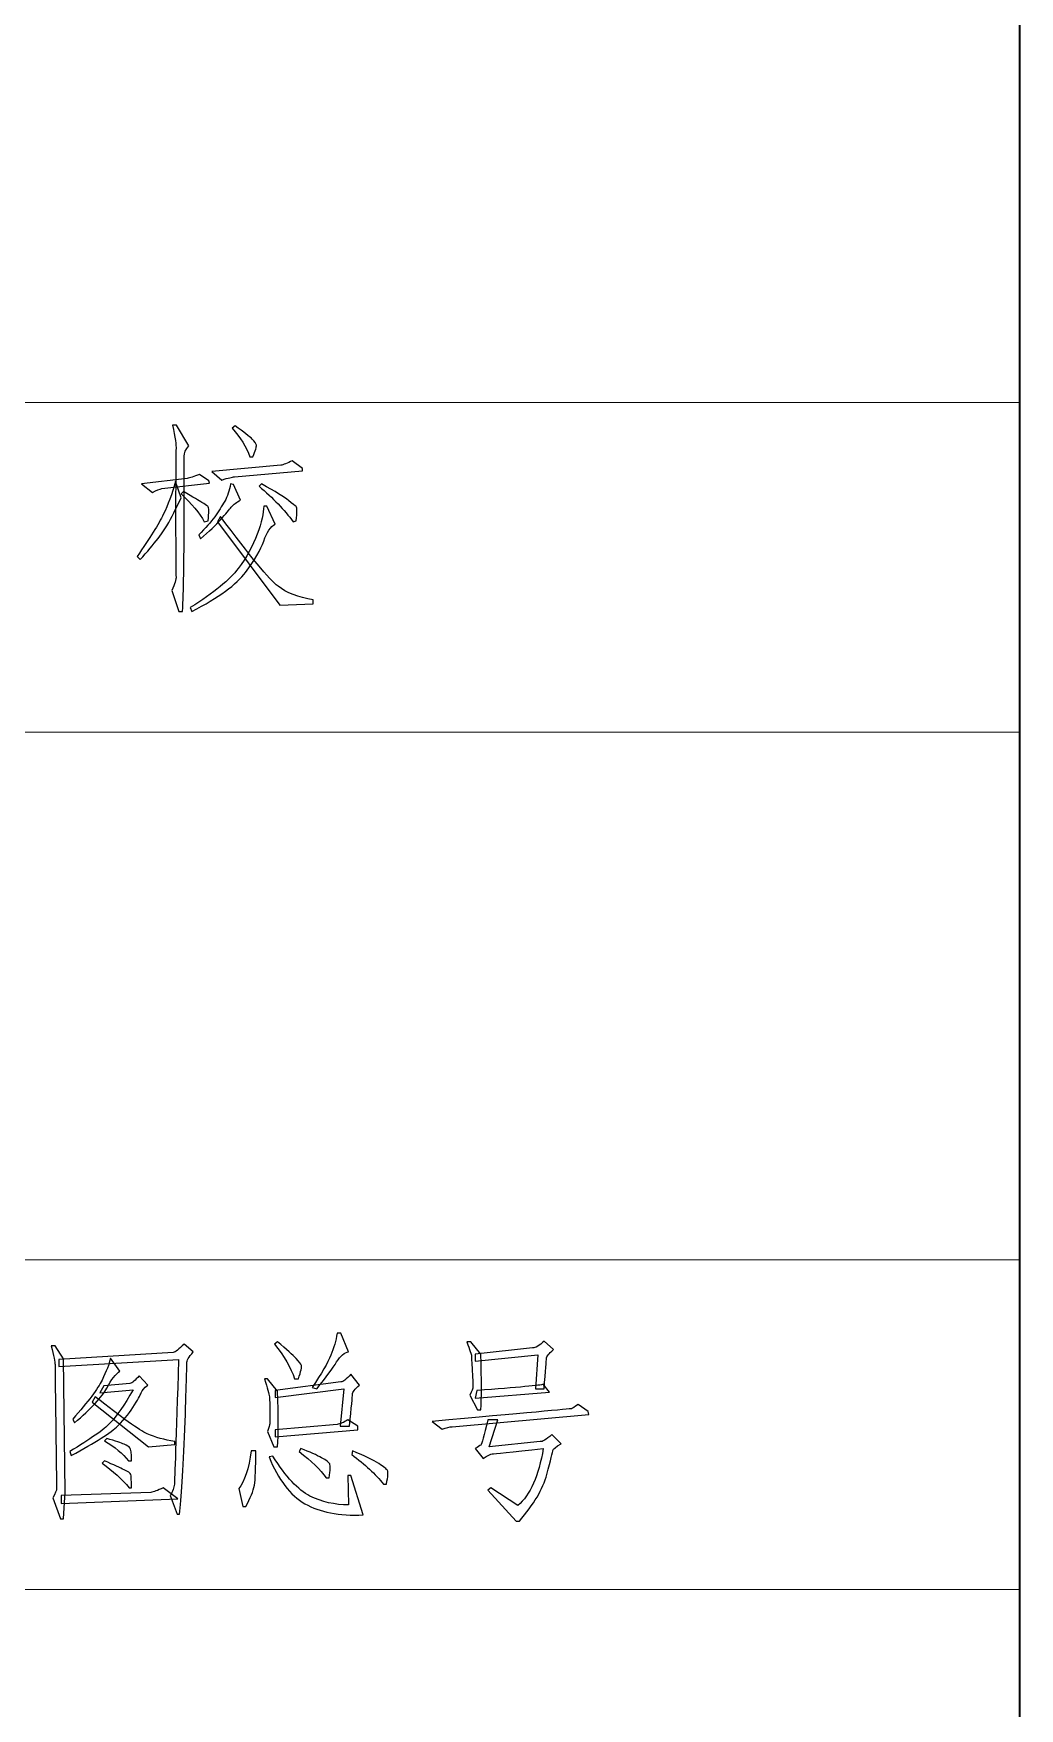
# Model space of a CAD drawing. Header units: millimetres. Extents: x 958 to 3026, y 447 to 1692.
# Drawn here: x 1007.8 to 1070.5, y 657.6 to 764.1 of the extents above; entities that cross this region are included whole.
import ezdxf

# ---------------------------------------------------------------- set-up
doc = ezdxf.new("R2010")
doc.units = ezdxf.units.MM
doc.layers.add('layer 1', color=7, linetype='Continuous')

msp = doc.modelspace()

# ---------------------------------------------------------------- linework, layer by layer
at = {"layer": 'layer 1', "lineweight": 35}
msp.add_open_spline([(1070.528, 1671.519), (1070.528, 1671.519), (1070.528, 468.048), (1070.528, 468.048)], degree=3, dxfattribs=at)
at = {"layer": 'layer 1', "color": 1, "lineweight": 9}
for points in [[(1070.528, 740.611), (1070.528, 740.611), (958.076, 740.611), (958.076, 740.611)], [(1070.528, 740.611), (1070.528, 740.611), (1070.528, 740.611), (1070.528, 740.611)], [(1070.528, 719.644), (1070.528, 719.644), (958.076, 719.644), (958.076, 719.644)], [(1070.528, 719.644), (1070.528, 719.644), (1070.528, 719.644), (1070.528, 719.644)], [(1070.528, 686.098), (1070.528, 686.098), (958.076, 686.098), (958.076, 686.098)], [(1070.528, 686.098), (1070.528, 686.098), (1070.528, 686.098), (1070.528, 686.098)], [(1070.528, 665.132), (1070.528, 665.132), (958.076, 665.132), (958.076, 665.132)], [(1070.528, 665.132), (1070.528, 665.132), (1070.528, 665.132), (1070.528, 665.132)]]:
    msp.add_open_spline(points, degree=3, dxfattribs=at)
at = {"layer": 'layer 1', "color": 1}
for points, knots in [([(1017.693, 737.844), (1017.496, 737.614), (1017.397, 737.402), (1017.397, 737.205), (1017.397, 737.205), (1017.397, 737.008), (1017.397, 735.624), (1017.397, 733.054), (1017.397, 733.054), (1017.397, 730.481), (1017.363, 728.573), (1017.298, 727.328), (1017.298, 727.328), (1017.298, 727.328), (1017.053, 727.328), (1017.053, 727.328), (1017.053, 727.328), (1017.053, 727.328), (1016.611, 728.655), (1016.611, 728.655), (1016.611, 728.655), (1016.808, 729.08), (1016.898, 729.376), (1016.881, 729.54), (1016.881, 729.54), (1016.864, 729.703), (1016.856, 731.039), (1016.856, 733.544), (1016.856, 733.544), (1016.856, 736.05), (1016.864, 737.419), (1016.881, 737.647), (1016.881, 737.647), (1016.898, 737.876), (1016.825, 738.385), (1016.659, 739.172), (1016.659, 739.172), (1016.659, 739.172), (1016.906, 739.172), (1016.906, 739.172), (1016.906, 739.172), (1016.906, 739.172), (1017.693, 737.844), (1017.693, 737.844)], [0, 0, 0, 0, 0.0909091, 0.0909091, 0.0909091, 0.0909091, 0.1818182, 0.1818182, 0.1818182, 0.1818182, 0.2727273, 0.2727273, 0.2727273, 0.2727273, 0.3636364, 0.3636364, 0.3636364, 0.3636364, 0.4545455, 0.4545455, 0.4545455, 0.4545455, 0.5454545, 0.5454545, 0.5454545, 0.5454545, 0.6363636, 0.6363636, 0.6363636, 0.6363636, 0.7272727, 0.7272727, 0.7272727, 0.7272727, 0.8181818, 0.8181818, 0.8181818, 0.8181818, 0.9090909, 0.9090909, 0.9090909, 0.9090909, 1, 1, 1, 1]), ([(1021.573, 737.157), (1021.345, 737.777), (1020.968, 738.385), (1020.443, 738.975), (1020.443, 738.975), (1020.443, 738.975), (1020.641, 739.121), (1020.641, 739.121), (1020.641, 739.121), (1021.196, 738.729), (1021.557, 738.45), (1021.72, 738.287), (1021.72, 738.287), (1021.886, 738.123), (1021.976, 737.991), (1021.991, 737.893), (1021.991, 737.893), (1022.007, 737.794), (1021.934, 737.549), (1021.771, 737.157), (1021.771, 737.157), (1021.771, 737.157), (1021.573, 737.157), (1021.573, 737.157)], [0, 0, 0, 0, 0.1666667, 0.1666667, 0.1666667, 0.1666667, 0.3333333, 0.3333333, 0.3333333, 0.3333333, 0.5, 0.5, 0.5, 0.5, 0.6666667, 0.6666667, 0.6666667, 0.6666667, 0.8333333, 0.8333333, 0.8333333, 0.8333333, 1, 1, 1, 1]), ([(1017.594, 735.779), (1017.758, 735.813), (1018.02, 735.895), (1018.38, 736.027), (1018.38, 736.027), (1018.38, 736.027), (1018.969, 735.632), (1018.969, 735.632), (1018.969, 735.632), (1018.969, 735.632), (1019.018, 735.486), (1019.018, 735.486), (1019.018, 735.486), (1019.018, 735.486), (1015.971, 735.142), (1015.971, 735.142), (1015.971, 735.142), (1015.841, 735.108), (1015.644, 735.027), (1015.382, 734.894), (1015.382, 734.894), (1015.382, 734.894), (1014.694, 735.435), (1014.694, 735.435), (1014.694, 735.435), (1014.694, 735.435), (1017.594, 735.779), (1017.594, 735.779)], [0, 0, 0, 0, 0.1428571, 0.1428571, 0.1428571, 0.1428571, 0.2857143, 0.2857143, 0.2857143, 0.2857143, 0.4285714, 0.4285714, 0.4285714, 0.4285714, 0.5714286, 0.5714286, 0.5714286, 0.5714286, 0.7142857, 0.7142857, 0.7142857, 0.7142857, 0.8571429, 0.8571429, 0.8571429, 0.8571429, 1, 1, 1, 1]), ([(1024.276, 736.909), (1024.276, 736.909), (1024.916, 736.419), (1024.916, 736.419), (1024.916, 736.419), (1024.916, 736.419), (1024.916, 736.272), (1024.916, 736.272), (1024.916, 736.272), (1024.916, 736.272), (1020.59, 735.878), (1020.59, 735.878), (1020.59, 735.878), (1020.46, 735.878), (1020.198, 735.813), (1019.804, 735.681), (1019.804, 735.681), (1019.804, 735.681), (1019.167, 736.222), (1019.167, 736.222), (1019.167, 736.222), (1019.167, 736.222), (1023.54, 736.616), (1023.54, 736.616), (1023.54, 736.616), (1023.704, 736.647), (1023.949, 736.746), (1024.276, 736.909)], [0, 0, 0, 0, 0.1428571, 0.1428571, 0.1428571, 0.1428571, 0.2857143, 0.2857143, 0.2857143, 0.2857143, 0.4285714, 0.4285714, 0.4285714, 0.4285714, 0.5714286, 0.5714286, 0.5714286, 0.5714286, 0.7142857, 0.7142857, 0.7142857, 0.7142857, 0.8571429, 0.8571429, 0.8571429, 0.8571429, 1, 1, 1, 1]), ([(1014.596, 730.619), (1014.596, 730.619), (1014.399, 730.816), (1014.399, 730.816), (1014.399, 730.816), (1015.219, 731.997), (1015.776, 732.888), (1016.07, 733.494), (1016.07, 733.494), (1016.365, 734.102), (1016.628, 734.798), (1016.856, 735.584), (1016.856, 735.584), (1016.856, 735.584), (1017.2, 734.551), (1017.2, 734.551), (1017.2, 734.551), (1016.971, 734.06), (1016.709, 733.536), (1016.414, 732.978), (1016.414, 732.978), (1016.12, 732.423), (1015.514, 731.636), (1014.596, 730.619)], [0, 0, 0, 0, 0.1666667, 0.1666667, 0.1666667, 0.1666667, 0.3333333, 0.3333333, 0.3333333, 0.3333333, 0.5, 0.5, 0.5, 0.5, 0.6666667, 0.6666667, 0.6666667, 0.6666667, 0.8333333, 0.8333333, 0.8333333, 0.8333333, 1, 1, 1, 1]), ([(1018.674, 733.028), (1018.38, 733.584), (1017.888, 734.175), (1017.2, 734.798), (1017.2, 734.798), (1017.2, 734.798), (1017.349, 734.945), (1017.349, 734.945), (1017.349, 734.945), (1017.969, 734.584), (1018.364, 734.356), (1018.527, 734.257), (1018.527, 734.257), (1018.691, 734.159), (1018.814, 734.077), (1018.896, 734.012), (1018.896, 734.012), (1018.978, 733.945), (1018.986, 733.634), (1018.921, 733.077), (1018.921, 733.077), (1018.921, 733.077), (1018.674, 733.028), (1018.674, 733.028)], [0, 0, 0, 0, 0.1666667, 0.1666667, 0.1666667, 0.1666667, 0.3333333, 0.3333333, 0.3333333, 0.3333333, 0.5, 0.5, 0.5, 0.5, 0.6666667, 0.6666667, 0.6666667, 0.6666667, 0.8333333, 0.8333333, 0.8333333, 0.8333333, 1, 1, 1, 1]), ([(1020.984, 734.404), (1020.722, 734.274), (1020.525, 734.125), (1020.395, 733.961), (1020.395, 733.961), (1020.263, 733.798), (1020.043, 733.536), (1019.731, 733.175), (1019.731, 733.175), (1019.42, 732.815), (1018.986, 732.406), (1018.429, 731.947), (1018.429, 731.947), (1018.429, 731.947), (1018.33, 732.192), (1018.33, 732.192), (1018.33, 732.192), (1018.756, 732.62), (1019.093, 733.003), (1019.339, 733.347), (1019.339, 733.347), (1019.584, 733.691), (1019.795, 734.018), (1019.976, 734.33), (1019.976, 734.33), (1020.156, 734.641), (1020.28, 735.01), (1020.345, 735.435), (1020.345, 735.435), (1020.345, 735.435), (1020.542, 735.387), (1020.542, 735.387), (1020.542, 735.387), (1020.542, 735.387), (1020.984, 734.404), (1020.984, 734.404)], [0, 0, 0, 0, 0.1111111, 0.1111111, 0.1111111, 0.1111111, 0.2222222, 0.2222222, 0.2222222, 0.2222222, 0.3333333, 0.3333333, 0.3333333, 0.3333333, 0.4444444, 0.4444444, 0.4444444, 0.4444444, 0.5555556, 0.5555556, 0.5555556, 0.5555556, 0.6666667, 0.6666667, 0.6666667, 0.6666667, 0.7777778, 0.7777778, 0.7777778, 0.7777778, 0.8888889, 0.8888889, 0.8888889, 0.8888889, 1, 1, 1, 1]), ([(1022.312, 735.435), (1023.196, 734.945), (1023.769, 734.593), (1024.031, 734.379), (1024.031, 734.379), (1024.293, 734.167), (1024.456, 734.035), (1024.521, 733.987), (1024.521, 733.987), (1024.589, 733.936), (1024.589, 733.634), (1024.521, 733.077), (1024.521, 733.077), (1024.521, 733.077), (1024.326, 733.028), (1024.326, 733.028), (1024.326, 733.028), (1023.769, 733.781), (1023.047, 734.536), (1022.163, 735.289), (1022.163, 735.289), (1022.163, 735.289), (1022.312, 735.435), (1022.312, 735.435)], [0, 0, 0, 0, 0.1666667, 0.1666667, 0.1666667, 0.1666667, 0.3333333, 0.3333333, 0.3333333, 0.3333333, 0.5, 0.5, 0.5, 0.5, 0.6666667, 0.6666667, 0.6666667, 0.6666667, 0.8333333, 0.8333333, 0.8333333, 0.8333333, 1, 1, 1, 1]), ([(1021.303, 729.81), (1020.731, 729.038), (1019.592, 728.212), (1017.888, 727.328), (1017.888, 727.328), (1017.888, 727.328), (1017.789, 727.573), (1017.789, 727.573), (1017.789, 727.573), (1019.297, 728.523), (1020.313, 729.351), (1020.838, 730.055), (1020.838, 730.055), (1021.362, 730.76), (1021.762, 731.487), (1022.041, 732.242), (1022.041, 732.242), (1022.32, 732.995), (1022.458, 733.584), (1022.458, 734.012), (1022.458, 734.012), (1022.458, 734.012), (1022.655, 734.012), (1022.655, 734.012), (1022.655, 734.012), (1022.655, 734.012), (1023.196, 732.882), (1023.196, 732.882), (1023.196, 732.882), (1022.901, 732.716), (1022.655, 732.358), (1022.458, 731.8), (1022.458, 731.8), (1022.261, 731.242), (1021.878, 730.58), (1021.303, 729.81)], [0, 0, 0, 0, 0.1111111, 0.1111111, 0.1111111, 0.1111111, 0.2222222, 0.2222222, 0.2222222, 0.2222222, 0.3333333, 0.3333333, 0.3333333, 0.3333333, 0.4444444, 0.4444444, 0.4444444, 0.4444444, 0.5555556, 0.5555556, 0.5555556, 0.5555556, 0.6666667, 0.6666667, 0.6666667, 0.6666667, 0.7777778, 0.7777778, 0.7777778, 0.7777778, 0.8888889, 0.8888889, 0.8888889, 0.8888889, 1, 1, 1, 1]), ([(1019.708, 733.372), (1021.607, 730.816), (1022.827, 729.334), (1023.368, 728.925), (1023.368, 728.925), (1023.907, 728.514), (1024.653, 728.229), (1025.603, 728.066), (1025.603, 728.066), (1025.603, 728.066), (1025.603, 727.818), (1025.603, 727.818), (1025.603, 727.818), (1025.603, 727.818), (1023.49, 727.722), (1023.49, 727.722), (1023.49, 727.722), (1023.49, 727.722), (1019.51, 733.028), (1019.51, 733.028), (1019.51, 733.028), (1019.51, 733.028), (1019.708, 733.372), (1019.708, 733.372)], [0, 0, 0, 0, 0.1666667, 0.1666667, 0.1666667, 0.1666667, 0.3333333, 0.3333333, 0.3333333, 0.3333333, 0.5, 0.5, 0.5, 0.5, 0.6666667, 0.6666667, 0.6666667, 0.6666667, 0.8333333, 0.8333333, 0.8333333, 0.8333333, 1, 1, 1, 1]), ([(1009.821, 671.356), (1009.821, 671.356), (1009.725, 669.637), (1009.725, 669.637), (1009.725, 669.637), (1009.725, 669.637), (1009.528, 669.637), (1009.528, 669.637), (1009.528, 669.637), (1009.528, 669.637), (1009.035, 670.964), (1009.035, 670.964), (1009.035, 670.964), (1009.201, 671.26), (1009.283, 671.446), (1009.283, 671.528), (1009.283, 671.528), (1009.283, 671.61), (1009.266, 672.914), (1009.232, 675.436), (1009.232, 675.436), (1009.201, 677.958), (1009.184, 679.294), (1009.184, 679.441), (1009.184, 679.441), (1009.184, 679.587), (1009.102, 679.99), (1008.939, 680.644), (1008.939, 680.644), (1008.939, 680.644), (1009.184, 680.644), (1009.184, 680.644), (1009.184, 680.644), (1009.184, 680.644), (1009.725, 679.81), (1009.725, 679.81), (1009.725, 679.81), (1009.725, 679.81), (1009.821, 671.356), (1009.821, 671.356)], [0, 0, 0, 0, 0.1, 0.1, 0.1, 0.1, 0.2, 0.2, 0.2, 0.2, 0.3, 0.3, 0.3, 0.3, 0.4, 0.4, 0.4, 0.4, 0.5, 0.5, 0.5, 0.5, 0.6, 0.6, 0.6, 0.6, 0.7, 0.7, 0.7, 0.7, 0.8, 0.8, 0.8, 0.8, 0.9, 0.9, 0.9, 0.9, 1, 1, 1, 1]), ([(1017.438, 675.337), (1017.34, 672.683), (1017.227, 670.882), (1017.095, 669.932), (1017.095, 669.932), (1017.095, 669.932), (1016.948, 669.932), (1016.948, 669.932), (1016.948, 669.932), (1016.948, 669.932), (1016.505, 671.111), (1016.505, 671.111), (1016.505, 671.111), (1016.669, 671.373), (1016.759, 671.618), (1016.776, 671.849), (1016.776, 671.849), (1016.793, 672.077), (1016.883, 674.715), (1017.046, 679.759), (1017.046, 679.759), (1017.046, 679.759), (1009.429, 679.317), (1009.429, 679.317), (1009.429, 679.317), (1009.429, 679.317), (1009.429, 679.759), (1009.429, 679.759), (1009.429, 679.759), (1009.429, 679.759), (1016.703, 680.202), (1016.703, 680.202), (1016.703, 680.202), (1016.833, 680.235), (1017.063, 680.416), (1017.39, 680.743), (1017.39, 680.743), (1017.39, 680.743), (1017.979, 680.252), (1017.979, 680.252), (1017.979, 680.252), (1017.684, 679.923), (1017.545, 679.686), (1017.562, 679.539), (1017.562, 679.539), (1017.579, 679.39), (1017.537, 677.99), (1017.438, 675.337)], [0, 0, 0, 0, 0.0833333, 0.0833333, 0.0833333, 0.0833333, 0.1666667, 0.1666667, 0.1666667, 0.1666667, 0.25, 0.25, 0.25, 0.25, 0.3333333, 0.3333333, 0.3333333, 0.3333333, 0.4166667, 0.4166667, 0.4166667, 0.4166667, 0.5, 0.5, 0.5, 0.5, 0.5833333, 0.5833333, 0.5833333, 0.5833333, 0.6666667, 0.6666667, 0.6666667, 0.6666667, 0.75, 0.75, 0.75, 0.75, 0.8333333, 0.8333333, 0.8333333, 0.8333333, 0.9166667, 0.9166667, 0.9166667, 0.9166667, 1, 1, 1, 1]), ([(1023.139, 680.743), (1023.139, 680.743), (1023.336, 680.889), (1023.336, 680.889), (1023.336, 680.889), (1023.925, 680.399), (1024.317, 680.046), (1024.515, 679.833), (1024.515, 679.833), (1024.712, 679.621), (1024.827, 679.472), (1024.858, 679.39), (1024.858, 679.39), (1024.892, 679.308), (1024.827, 679.023), (1024.664, 678.531), (1024.664, 678.531), (1024.664, 678.531), (1024.416, 678.531), (1024.416, 678.531), (1024.416, 678.531), (1024.188, 679.252), (1023.762, 679.99), (1023.139, 680.743)], [0, 0, 0, 0, 0.1666667, 0.1666667, 0.1666667, 0.1666667, 0.3333333, 0.3333333, 0.3333333, 0.3333333, 0.5, 0.5, 0.5, 0.5, 0.6666667, 0.6666667, 0.6666667, 0.6666667, 0.8333333, 0.8333333, 0.8333333, 0.8333333, 1, 1, 1, 1]), ([(1027.096, 679.612), (1026.848, 679.218), (1026.431, 678.646), (1025.842, 677.893), (1025.842, 677.893), (1025.842, 677.893), (1025.546, 677.99), (1025.546, 677.99), (1025.546, 677.99), (1026.137, 678.874), (1026.529, 679.556), (1026.727, 680.03), (1026.727, 680.03), (1026.924, 680.506), (1027.054, 680.971), (1027.119, 681.43), (1027.119, 681.43), (1027.119, 681.43), (1027.366, 681.43), (1027.366, 681.43), (1027.366, 681.43), (1027.366, 681.43), (1027.857, 680.252), (1027.857, 680.252), (1027.857, 680.252), (1027.595, 680.218), (1027.341, 680.004), (1027.096, 679.612)], [0, 0, 0, 0, 0.1428571, 0.1428571, 0.1428571, 0.1428571, 0.2857143, 0.2857143, 0.2857143, 0.2857143, 0.4285714, 0.4285714, 0.4285714, 0.4285714, 0.5714286, 0.5714286, 0.5714286, 0.5714286, 0.7142857, 0.7142857, 0.7142857, 0.7142857, 0.8571429, 0.8571429, 0.8571429, 0.8571429, 1, 1, 1, 1]), ([(1036.26, 676.566), (1036.26, 676.566), (1036.063, 676.566), (1036.063, 676.566), (1036.063, 676.566), (1036.063, 676.566), (1035.572, 677.499), (1035.572, 677.499), (1035.572, 677.499), (1035.702, 677.761), (1035.767, 677.933), (1035.767, 678.015), (1035.767, 678.015), (1035.767, 678.097), (1035.753, 678.432), (1035.719, 679.023), (1035.719, 679.023), (1035.685, 679.612), (1035.671, 679.94), (1035.671, 680.004), (1035.671, 680.004), (1035.671, 680.072), (1035.572, 680.365), (1035.375, 680.889), (1035.375, 680.889), (1035.375, 680.889), (1035.621, 680.889), (1035.621, 680.889), (1035.621, 680.889), (1035.621, 680.889), (1036.26, 680.103), (1036.26, 680.103), (1036.26, 680.103), (1036.325, 678.466), (1036.325, 677.287), (1036.26, 676.566)], [0, 0, 0, 0, 0.1111111, 0.1111111, 0.1111111, 0.1111111, 0.2222222, 0.2222222, 0.2222222, 0.2222222, 0.3333333, 0.3333333, 0.3333333, 0.3333333, 0.4444444, 0.4444444, 0.4444444, 0.4444444, 0.5555556, 0.5555556, 0.5555556, 0.5555556, 0.6666667, 0.6666667, 0.6666667, 0.6666667, 0.7777778, 0.7777778, 0.7777778, 0.7777778, 0.8888889, 0.8888889, 0.8888889, 0.8888889, 1, 1, 1, 1]), ([(1035.916, 680.103), (1035.916, 680.103), (1039.552, 680.497), (1039.552, 680.497), (1039.552, 680.497), (1039.749, 680.497), (1039.994, 680.644), (1040.29, 680.94), (1040.29, 680.94), (1040.29, 680.94), (1040.879, 680.399), (1040.879, 680.399), (1040.879, 680.399), (1040.583, 680.137), (1040.437, 679.948), (1040.437, 679.833), (1040.437, 679.833), (1040.437, 679.719), (1040.388, 679.072), (1040.29, 677.893), (1040.29, 677.893), (1040.29, 677.893), (1039.749, 677.893), (1039.749, 677.893), (1039.749, 677.893), (1039.749, 677.893), (1039.896, 680.055), (1039.896, 680.055), (1039.896, 680.055), (1039.896, 680.055), (1035.916, 679.661), (1035.916, 679.661), (1035.916, 679.661), (1035.916, 679.661), (1035.916, 680.103), (1035.916, 680.103)], [0, 0, 0, 0, 0.1111111, 0.1111111, 0.1111111, 0.1111111, 0.2222222, 0.2222222, 0.2222222, 0.2222222, 0.3333333, 0.3333333, 0.3333333, 0.3333333, 0.4444444, 0.4444444, 0.4444444, 0.4444444, 0.5555556, 0.5555556, 0.5555556, 0.5555556, 0.6666667, 0.6666667, 0.6666667, 0.6666667, 0.7777778, 0.7777778, 0.7777778, 0.7777778, 0.8888889, 0.8888889, 0.8888889, 0.8888889, 1, 1, 1, 1]), ([(1010.413, 675.729), (1010.413, 675.729), (1010.314, 675.977), (1010.314, 675.977), (1010.314, 675.977), (1011.297, 677.09), (1011.918, 677.916), (1012.18, 678.457), (1012.18, 678.457), (1012.442, 678.998), (1012.622, 679.466), (1012.721, 679.858), (1012.721, 679.858), (1012.721, 679.858), (1013.31, 679.023), (1013.31, 679.023), (1013.31, 679.023), (1013.048, 678.86), (1012.771, 678.499), (1012.476, 677.941), (1012.476, 677.941), (1012.18, 677.384), (1011.492, 676.648), (1010.413, 675.729)], [0, 0, 0, 0, 0.1666667, 0.1666667, 0.1666667, 0.1666667, 0.3333333, 0.3333333, 0.3333333, 0.3333333, 0.5, 0.5, 0.5, 0.5, 0.6666667, 0.6666667, 0.6666667, 0.6666667, 0.8333333, 0.8333333, 0.8333333, 0.8333333, 1, 1, 1, 1]), ([(1013.189, 675.558), (1012.746, 675.115), (1011.754, 674.486), (1010.216, 673.666), (1010.216, 673.666), (1010.216, 673.666), (1010.117, 673.912), (1010.117, 673.912), (1010.117, 673.912), (1011.427, 674.698), (1012.287, 675.304), (1012.696, 675.729), (1012.696, 675.729), (1013.107, 676.155), (1013.589, 676.86), (1014.147, 677.843), (1014.147, 677.843), (1014.147, 677.843), (1012.033, 677.646), (1012.033, 677.646), (1012.033, 677.646), (1012.033, 677.646), (1012.279, 678.088), (1012.279, 678.088), (1012.279, 678.088), (1012.279, 678.088), (1013.95, 678.237), (1013.95, 678.237), (1013.95, 678.237), (1014.082, 678.268), (1014.277, 678.432), (1014.539, 678.728), (1014.539, 678.728), (1014.539, 678.728), (1015.08, 678.139), (1015.08, 678.139), (1015.08, 678.139), (1014.851, 677.941), (1014.719, 677.795), (1014.688, 677.696), (1014.688, 677.696), (1014.654, 677.598), (1014.507, 677.327), (1014.245, 676.885), (1014.245, 676.885), (1013.983, 676.442), (1013.631, 676), (1013.189, 675.558)], [0, 0, 0, 0, 0.0833333, 0.0833333, 0.0833333, 0.0833333, 0.1666667, 0.1666667, 0.1666667, 0.1666667, 0.25, 0.25, 0.25, 0.25, 0.3333333, 0.3333333, 0.3333333, 0.3333333, 0.4166667, 0.4166667, 0.4166667, 0.4166667, 0.5, 0.5, 0.5, 0.5, 0.5833333, 0.5833333, 0.5833333, 0.5833333, 0.6666667, 0.6666667, 0.6666667, 0.6666667, 0.75, 0.75, 0.75, 0.75, 0.8333333, 0.8333333, 0.8333333, 0.8333333, 0.9166667, 0.9166667, 0.9166667, 0.9166667, 1, 1, 1, 1]), ([(1022.697, 675.191), (1022.795, 675.453), (1022.844, 675.616), (1022.844, 675.681), (1022.844, 675.681), (1022.844, 675.746), (1022.844, 676.008), (1022.844, 676.468), (1022.844, 676.468), (1022.844, 676.927), (1022.835, 677.237), (1022.821, 677.4), (1022.821, 677.4), (1022.804, 677.564), (1022.697, 677.941), (1022.5, 678.531), (1022.5, 678.531), (1022.5, 678.531), (1022.697, 678.531), (1022.697, 678.531), (1022.697, 678.531), (1022.697, 678.531), (1023.336, 677.744), (1023.336, 677.744), (1023.336, 677.744), (1023.401, 676.172), (1023.401, 674.994), (1023.336, 674.207), (1023.336, 674.207), (1023.336, 674.207), (1023.091, 674.207), (1023.091, 674.207), (1023.091, 674.207), (1023.091, 674.207), (1022.697, 675.191), (1022.697, 675.191)], [0, 0, 0, 0, 0.1111111, 0.1111111, 0.1111111, 0.1111111, 0.2222222, 0.2222222, 0.2222222, 0.2222222, 0.3333333, 0.3333333, 0.3333333, 0.3333333, 0.4444444, 0.4444444, 0.4444444, 0.4444444, 0.5555556, 0.5555556, 0.5555556, 0.5555556, 0.6666667, 0.6666667, 0.6666667, 0.6666667, 0.7777778, 0.7777778, 0.7777778, 0.7777778, 0.8888889, 0.8888889, 0.8888889, 0.8888889, 1, 1, 1, 1]), ([(1023.187, 677.795), (1023.187, 677.795), (1027.366, 678.336), (1027.366, 678.336), (1027.366, 678.336), (1027.496, 678.336), (1027.71, 678.499), (1028.003, 678.826), (1028.003, 678.826), (1028.003, 678.826), (1028.544, 678.139), (1028.544, 678.139), (1028.544, 678.139), (1028.249, 677.876), (1028.102, 677.679), (1028.102, 677.549), (1028.102, 677.549), (1028.102, 677.417), (1028.037, 676.746), (1027.905, 675.535), (1027.905, 675.535), (1027.905, 675.535), (1027.316, 675.535), (1027.316, 675.535), (1027.316, 675.535), (1027.316, 675.535), (1027.561, 677.893), (1027.561, 677.893), (1027.561, 677.893), (1027.561, 677.893), (1023.187, 677.352), (1023.187, 677.352), (1023.187, 677.352), (1023.187, 677.352), (1023.187, 677.795), (1023.187, 677.795)], [0, 0, 0, 0, 0.1111111, 0.1111111, 0.1111111, 0.1111111, 0.2222222, 0.2222222, 0.2222222, 0.2222222, 0.3333333, 0.3333333, 0.3333333, 0.3333333, 0.4444444, 0.4444444, 0.4444444, 0.4444444, 0.5555556, 0.5555556, 0.5555556, 0.5555556, 0.6666667, 0.6666667, 0.6666667, 0.6666667, 0.7777778, 0.7777778, 0.7777778, 0.7777778, 0.8888889, 0.8888889, 0.8888889, 0.8888889, 1, 1, 1, 1]), ([(1011.543, 677.057), (1011.543, 677.057), (1011.738, 677.4), (1011.738, 677.4), (1011.738, 677.4), (1013.442, 676.059), (1014.547, 675.272), (1015.055, 675.042), (1015.055, 675.042), (1015.564, 674.813), (1016.145, 674.65), (1016.801, 674.551), (1016.801, 674.551), (1016.801, 674.551), (1016.801, 674.354), (1016.801, 674.354), (1016.801, 674.354), (1016.801, 674.354), (1015.13, 674.207), (1015.13, 674.207), (1015.13, 674.207), (1015.13, 674.207), (1011.543, 677.057), (1011.543, 677.057)], [0, 0, 0, 0, 0.1666667, 0.1666667, 0.1666667, 0.1666667, 0.3333333, 0.3333333, 0.3333333, 0.3333333, 0.5, 0.5, 0.5, 0.5, 0.6666667, 0.6666667, 0.6666667, 0.6666667, 0.8333333, 0.8333333, 0.8333333, 0.8333333, 1, 1, 1, 1]), ([(1040.634, 677.696), (1040.634, 677.696), (1035.916, 677.302), (1035.916, 677.302), (1035.916, 677.302), (1035.916, 677.302), (1036.015, 677.795), (1036.015, 677.795), (1036.015, 677.795), (1038.667, 677.99), (1040.076, 678.122), (1040.239, 678.187), (1040.239, 678.187), (1040.239, 678.187), (1040.634, 677.696), (1040.634, 677.696)], [0, 0, 0, 0, 0.25, 0.25, 0.25, 0.25, 0.5, 0.5, 0.5, 0.5, 0.75, 0.75, 0.75, 0.75, 1, 1, 1, 1]), ([(1043.091, 676.468), (1043.091, 676.468), (1043.139, 676.27), (1043.139, 676.27), (1043.139, 676.27), (1043.139, 676.27), (1034.442, 675.484), (1034.442, 675.484), (1034.442, 675.484), (1034.277, 675.484), (1034.065, 675.436), (1033.803, 675.337), (1033.803, 675.337), (1033.803, 675.337), (1033.163, 675.828), (1033.163, 675.828), (1033.163, 675.828), (1039.028, 676.352), (1041.984, 676.623), (1042.034, 676.639), (1042.034, 676.639), (1042.082, 676.656), (1042.223, 676.746), (1042.451, 676.91), (1042.451, 676.91), (1042.451, 676.91), (1043.091, 676.468), (1043.091, 676.468)], [0, 0, 0, 0, 0.1428571, 0.1428571, 0.1428571, 0.1428571, 0.2857143, 0.2857143, 0.2857143, 0.2857143, 0.4285714, 0.4285714, 0.4285714, 0.4285714, 0.5714286, 0.5714286, 0.5714286, 0.5714286, 0.7142857, 0.7142857, 0.7142857, 0.7142857, 0.8571429, 0.8571429, 0.8571429, 0.8571429, 1, 1, 1, 1]), ([(1023.187, 675.287), (1023.187, 675.287), (1027.119, 675.631), (1027.119, 675.631), (1027.119, 675.631), (1027.316, 675.664), (1027.546, 675.763), (1027.809, 675.927), (1027.809, 675.927), (1027.809, 675.927), (1028.446, 675.535), (1028.446, 675.535), (1028.446, 675.535), (1028.446, 675.535), (1028.446, 675.287), (1028.446, 675.287), (1028.446, 675.287), (1028.446, 675.287), (1023.187, 674.845), (1023.187, 674.845), (1023.187, 674.845), (1023.187, 674.845), (1023.187, 675.287), (1023.187, 675.287)], [0, 0, 0, 0, 0.1666667, 0.1666667, 0.1666667, 0.1666667, 0.3333333, 0.3333333, 0.3333333, 0.3333333, 0.5, 0.5, 0.5, 0.5, 0.6666667, 0.6666667, 0.6666667, 0.6666667, 0.8333333, 0.8333333, 0.8333333, 0.8333333, 1, 1, 1, 1]), ([(1038.619, 670.473), (1039.405, 671.161), (1039.946, 672.373), (1040.239, 674.109), (1040.239, 674.109), (1038.176, 673.88), (1037.094, 673.765), (1036.996, 673.765), (1036.996, 673.765), (1036.897, 673.765), (1036.702, 673.666), (1036.407, 673.469), (1036.407, 673.469), (1036.407, 673.469), (1035.916, 674.109), (1035.916, 674.109), (1035.916, 674.109), (1036.08, 674.207), (1036.195, 674.281), (1036.26, 674.329), (1036.26, 674.329), (1036.325, 674.379), (1036.472, 674.912), (1036.702, 675.927), (1036.702, 675.927), (1036.702, 675.927), (1037.34, 675.927), (1037.34, 675.927), (1037.34, 675.927), (1037.34, 675.927), (1036.801, 674.207), (1036.801, 674.207), (1036.801, 674.207), (1036.801, 674.207), (1040.042, 674.551), (1040.042, 674.551), (1040.042, 674.551), (1040.174, 674.518), (1040.42, 674.667), (1040.78, 674.994), (1040.78, 674.994), (1040.78, 674.994), (1041.369, 674.404), (1041.369, 674.404), (1041.369, 674.404), (1041.042, 674.207), (1040.871, 674.067), (1040.854, 673.985), (1040.854, 673.985), (1040.837, 673.903), (1040.707, 673.396), (1040.462, 672.463), (1040.462, 672.463), (1040.214, 671.528), (1039.633, 670.538), (1038.717, 669.49), (1038.717, 669.49), (1038.717, 669.49), (1038.52, 669.49), (1038.52, 669.49), (1038.52, 669.49), (1038.52, 669.49), (1036.702, 671.454), (1036.702, 671.454), (1036.702, 671.454), (1036.702, 671.454), (1036.897, 671.603), (1036.897, 671.603), (1036.897, 671.603), (1036.897, 671.603), (1038.619, 670.473), (1038.619, 670.473)], [0, 0, 0, 0, 0.0555556, 0.0555556, 0.0555556, 0.0555556, 0.1111111, 0.1111111, 0.1111111, 0.1111111, 0.1666667, 0.1666667, 0.1666667, 0.1666667, 0.2222222, 0.2222222, 0.2222222, 0.2222222, 0.2777778, 0.2777778, 0.2777778, 0.2777778, 0.3333333, 0.3333333, 0.3333333, 0.3333333, 0.3888889, 0.3888889, 0.3888889, 0.3888889, 0.4444444, 0.4444444, 0.4444444, 0.4444444, 0.5, 0.5, 0.5, 0.5, 0.5555556, 0.5555556, 0.5555556, 0.5555556, 0.6111111, 0.6111111, 0.6111111, 0.6111111, 0.6666667, 0.6666667, 0.6666667, 0.6666667, 0.7222222, 0.7222222, 0.7222222, 0.7222222, 0.7777778, 0.7777778, 0.7777778, 0.7777778, 0.8333333, 0.8333333, 0.8333333, 0.8333333, 0.8888889, 0.8888889, 0.8888889, 0.8888889, 0.9444444, 0.9444444, 0.9444444, 0.9444444, 1, 1, 1, 1]), ([(1012.476, 674.748), (1013.033, 674.583), (1013.4, 674.461), (1013.581, 674.379), (1013.581, 674.379), (1013.761, 674.298), (1013.885, 674.224), (1013.95, 674.157), (1013.95, 674.157), (1014.015, 674.092), (1014.048, 673.813), (1014.048, 673.323), (1014.048, 673.323), (1014.048, 673.323), (1013.851, 673.323), (1013.851, 673.323), (1013.851, 673.323), (1013.49, 673.782), (1012.983, 674.207), (1012.329, 674.599), (1012.329, 674.599), (1012.329, 674.599), (1012.476, 674.748), (1012.476, 674.748)], [0, 0, 0, 0, 0.1666667, 0.1666667, 0.1666667, 0.1666667, 0.3333333, 0.3333333, 0.3333333, 0.3333333, 0.5, 0.5, 0.5, 0.5, 0.6666667, 0.6666667, 0.6666667, 0.6666667, 0.8333333, 0.8333333, 0.8333333, 0.8333333, 1, 1, 1, 1]), ([(1026.137, 673.52), (1026.431, 673.356), (1026.603, 673.224), (1026.653, 673.125), (1026.653, 673.125), (1026.701, 673.027), (1026.693, 672.733), (1026.628, 672.241), (1026.628, 672.241), (1026.628, 672.241), (1026.431, 672.241), (1026.431, 672.241), (1026.431, 672.241), (1026.07, 672.765), (1025.498, 673.323), (1024.712, 673.912), (1024.712, 673.912), (1024.712, 673.912), (1024.81, 674.109), (1024.81, 674.109), (1024.81, 674.109), (1025.399, 673.88), (1025.842, 673.683), (1026.137, 673.52)], [0, 0, 0, 0, 0.1666667, 0.1666667, 0.1666667, 0.1666667, 0.3333333, 0.3333333, 0.3333333, 0.3333333, 0.5, 0.5, 0.5, 0.5, 0.6666667, 0.6666667, 0.6666667, 0.6666667, 0.8333333, 0.8333333, 0.8333333, 0.8333333, 1, 1, 1, 1]), ([(1012.18, 673.176), (1012.18, 673.176), (1012.329, 673.323), (1012.329, 673.323), (1012.329, 673.323), (1012.918, 673.06), (1013.335, 672.872), (1013.581, 672.756), (1013.581, 672.756), (1013.828, 672.643), (1013.966, 672.545), (1014, 672.463), (1014, 672.463), (1014.031, 672.381), (1014.048, 672.094), (1014.048, 671.603), (1014.048, 671.603), (1014.048, 671.603), (1013.901, 671.603), (1013.901, 671.603), (1013.901, 671.603), (1013.442, 672.159), (1012.87, 672.683), (1012.18, 673.176)], [0, 0, 0, 0, 0.1666667, 0.1666667, 0.1666667, 0.1666667, 0.3333333, 0.3333333, 0.3333333, 0.3333333, 0.5, 0.5, 0.5, 0.5, 0.6666667, 0.6666667, 0.6666667, 0.6666667, 0.8333333, 0.8333333, 0.8333333, 0.8333333, 1, 1, 1, 1]), ([(1021.665, 673.962), (1021.665, 673.962), (1021.959, 673.962), (1021.959, 673.962), (1021.959, 673.962), (1021.959, 672.88), (1021.927, 672.15), (1021.862, 671.775), (1021.862, 671.775), (1021.795, 671.398), (1021.615, 670.947), (1021.321, 670.423), (1021.321, 670.423), (1021.321, 670.423), (1021.124, 670.423), (1021.124, 670.423), (1021.124, 670.423), (1021.124, 670.423), (1020.879, 671.553), (1020.879, 671.553), (1020.879, 671.553), (1021.24, 672.012), (1021.502, 672.815), (1021.665, 673.962)], [0, 0, 0, 0, 0.1666667, 0.1666667, 0.1666667, 0.1666667, 0.3333333, 0.3333333, 0.3333333, 0.3333333, 0.5, 0.5, 0.5, 0.5, 0.6666667, 0.6666667, 0.6666667, 0.6666667, 0.8333333, 0.8333333, 0.8333333, 0.8333333, 1, 1, 1, 1]), ([(1027.809, 672.39), (1027.809, 672.39), (1028.003, 672.39), (1028.003, 672.39), (1028.003, 672.39), (1028.003, 672.39), (1028.79, 669.882), (1028.79, 669.882), (1028.79, 669.882), (1027.251, 669.817), (1026.014, 670.054), (1025.081, 670.595), (1025.081, 670.595), (1024.146, 671.136), (1023.385, 672.128), (1022.795, 673.568), (1022.795, 673.568), (1022.795, 673.568), (1023.041, 673.618), (1023.041, 673.618), (1023.041, 673.618), (1023.861, 672.308), (1024.647, 671.463), (1025.399, 671.085), (1025.399, 671.085), (1026.152, 670.71), (1026.972, 670.521), (1027.857, 670.521), (1027.857, 670.521), (1027.857, 670.521), (1027.809, 672.39), (1027.809, 672.39)], [0, 0, 0, 0, 0.125, 0.125, 0.125, 0.125, 0.25, 0.25, 0.25, 0.25, 0.375, 0.375, 0.375, 0.375, 0.5, 0.5, 0.5, 0.5, 0.625, 0.625, 0.625, 0.625, 0.75, 0.75, 0.75, 0.75, 0.875, 0.875, 0.875, 0.875, 1, 1, 1, 1]), ([(1029.773, 673.151), (1030.1, 672.937), (1030.289, 672.79), (1030.339, 672.708), (1030.339, 672.708), (1030.387, 672.626), (1030.362, 672.339), (1030.264, 671.849), (1030.264, 671.849), (1030.264, 671.849), (1030.069, 671.849), (1030.069, 671.849), (1030.069, 671.849), (1029.576, 672.471), (1028.905, 673.094), (1028.054, 673.715), (1028.054, 673.715), (1028.054, 673.715), (1028.102, 673.962), (1028.102, 673.962), (1028.102, 673.962), (1028.888, 673.633), (1029.446, 673.362), (1029.773, 673.151)], [0, 0, 0, 0, 0.1666667, 0.1666667, 0.1666667, 0.1666667, 0.3333333, 0.3333333, 0.3333333, 0.3333333, 0.5, 0.5, 0.5, 0.5, 0.6666667, 0.6666667, 0.6666667, 0.6666667, 0.8333333, 0.8333333, 0.8333333, 0.8333333, 1, 1, 1, 1]), ([(1009.576, 670.62), (1009.576, 670.62), (1009.576, 671.111), (1009.576, 671.111), (1009.576, 671.111), (1009.576, 671.111), (1015.277, 671.308), (1015.277, 671.308), (1015.277, 671.308), (1015.44, 671.341), (1015.702, 671.438), (1016.063, 671.603), (1016.063, 671.603), (1016.063, 671.603), (1016.996, 670.913), (1016.996, 670.913), (1016.996, 670.913), (1016.996, 670.913), (1009.576, 670.62), (1009.576, 670.62)], [0, 0, 0, 0, 0.2, 0.2, 0.2, 0.2, 0.4, 0.4, 0.4, 0.4, 0.6, 0.6, 0.6, 0.6, 0.8, 0.8, 0.8, 0.8, 1, 1, 1, 1])]:
    msp.add_open_spline(points, degree=3, knots=knots, dxfattribs=at)

doc.saveas('drawing.dxf')
